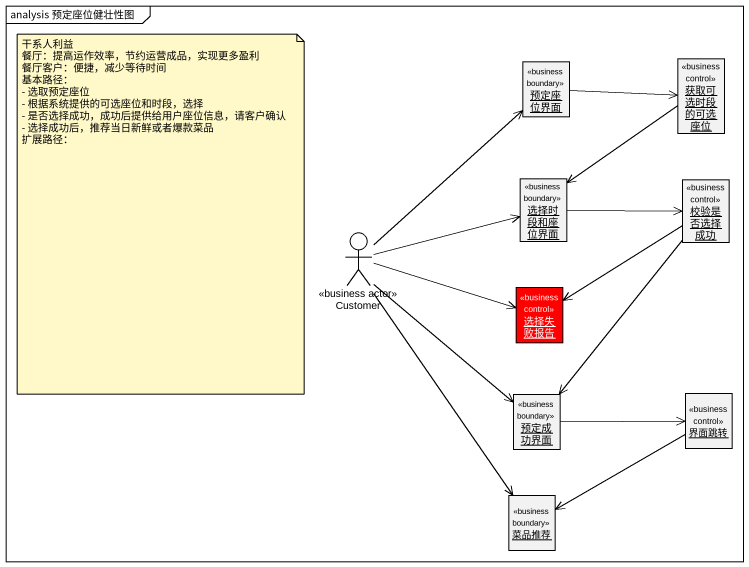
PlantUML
@startuml
mainframe analysis 预定座位健壮性图
allowmixing
hide circle
hide empty members
object 预定座位界面 <<business boundary>>
object 获取可选时段的可选座位 <<business control>>
object 选择时段和座位界面 <<business boundary>>
object 校验是否选择成功 <<business control>>
actor Customer <<business actor>>
object 选择失败报告 <<business control>> #FF0000
object 预定成功界面 <<business boundary>>
object 界面跳转 <<business control>>
object 菜品推荐 <<business boundary>>
预定座位界面 -right-> 获取可选时段的可选座位
获取可选时段的可选座位 --> 选择时段和座位界面
选择时段和座位界面 -right-> 校验是否选择成功
校验是否选择成功 --> 选择失败报告
校验是否选择成功 --> 预定成功界面
Customer -up-> 预定座位界面
Customer -right-> 选择时段和座位界面
Customer -right-> 选择失败报告
Customer --> 预定成功界面
Customer --> 菜品推荐
预定成功界面 -right-> 界面跳转
界面跳转 -left-> 菜品推荐
note as N1
  干系人利益
  餐厅：提高运作效率，节约运营成品，实现更多盈利
  餐厅客户：便捷，减少等待时间
  基本路径：
  - 选取预定座位
  - 根据系统提供的可选座位和时段，选择
  - 是否选择成功，成功后提供给用户座位信息，请客户确认
  - 选择成功后，推荐当日新鲜或者爆款菜品
  扩展路径：
end note
@enduml
